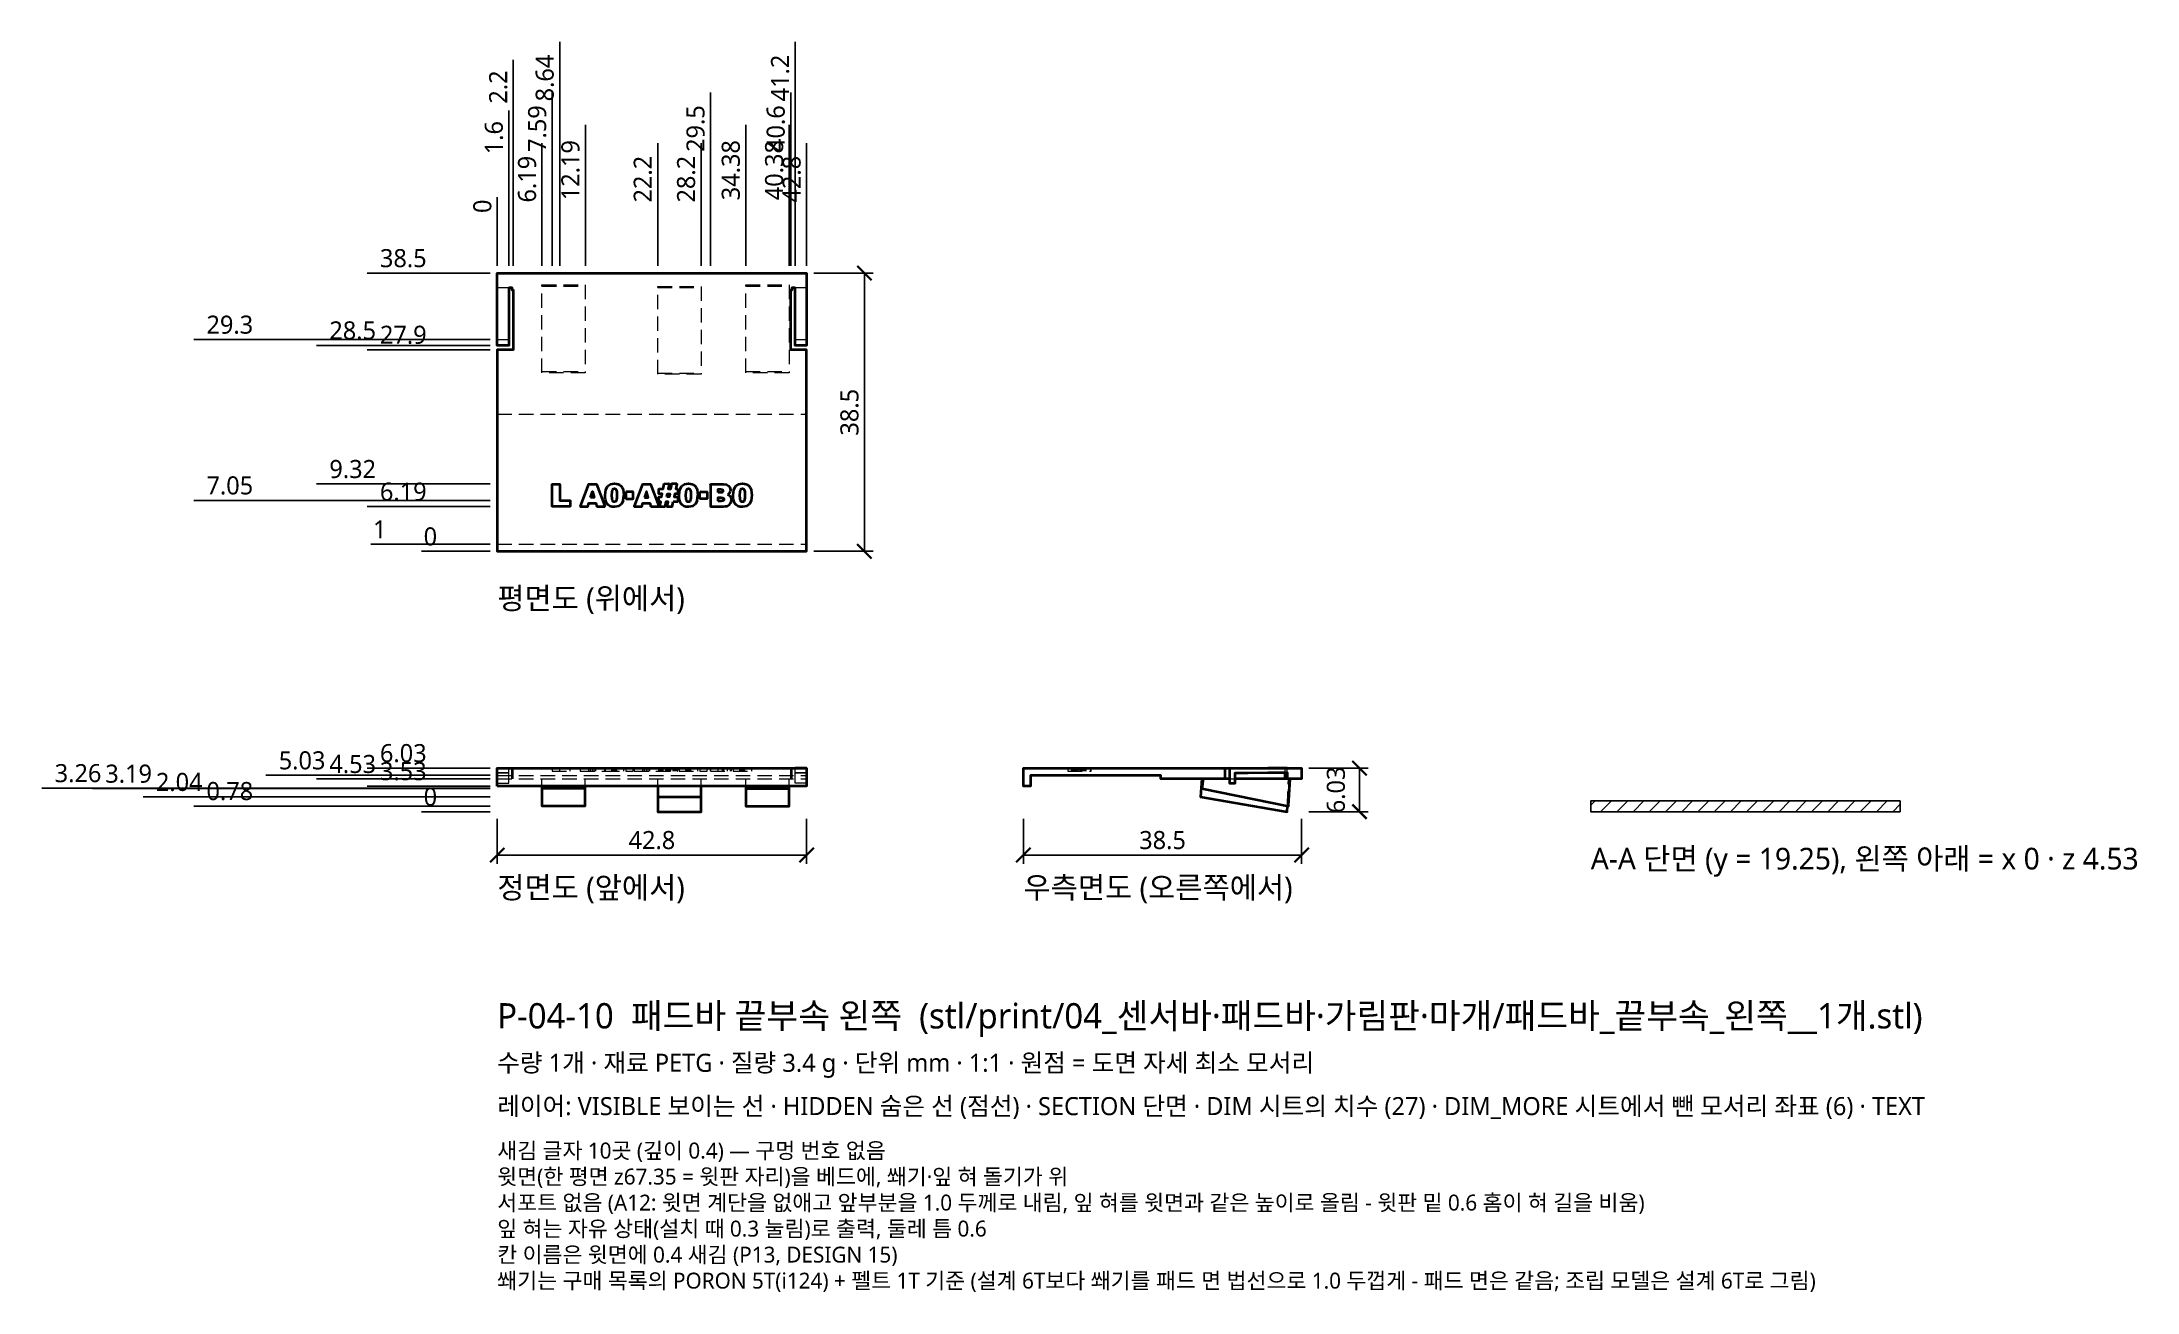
# Model space of a CAD drawing. Header units: millimetres. Extents: x -63 to 227, y -66 to 107.
import ezdxf

# ---------------------------------------------------------------- set-up
doc = ezdxf.new("R2010")
doc.units = ezdxf.units.MM
doc.linetypes.add('HIDDEN', pattern=[3, 2, -1])
for name, color, linetype, lineweight in [('DIM', 4, 'CONTINUOUS', 13), ('DIM_MORE', 3, 'CONTINUOUS', 13), ('HIDDEN', 8, 'HIDDEN', 18), ('SECTION', 5, 'CONTINUOUS', 25), ('TEXT', 7, 'CONTINUOUS', 18), ('VISIBLE', 7, 'CONTINUOUS', 35)]:
    doc.layers.add(name, color=color, linetype=linetype, lineweight=lineweight)
doc.styles.add('KR', font='malgun.ttf')
doc.dimstyles.new('TOCCATA', dxfattribs={"dimtxt": 2.5, "dimasz": 2, "dimexe": 1.2, "dimexo": 1, "dimgap": 0.8, "dimtad": 1, "dimdsep": 46, "dimtxsty": 'KR', "dimblk": 'ARCHTICK', "dimcen": 2.5, "dimazin": 3, "dimtfac": 0.5, "dimtmove": 2, "dimatfit": 3})

# ---------------------------------------------------------------- blocks, each defined once
blk = doc.blocks.new('_ARCHTICK')
at = {"color": 0, "linetype": 'BYBLOCK', "const_width": 0.15}
blk.add_lwpolyline([(-0.5, -0.5), (0.5, 0.5)], dxfattribs=at)
blk = doc.blocks.new('*D6')
for p, q in [((1.6, 85.53), (1.6, 97.03)), ((1.6, 81.53), (1.6, 85.53)), ((1.6, 75.53), (1.6, 81.53))]:
    blk.add_line(p, q)
at = {"layer": 'Defpoints'}
for p in [(1.6, 89.53), (1.6, 74.53), (0, 36.03)]:
    blk.add_point(p, dxfattribs=at)
at = {"layer": 'DIM', "insert": (-0.45, 93.28), "char_height": 2.5, "attachment_point": 5, "rotation": 90, "style": 'KR'}
blk.add_mtext('1.6', dxfattribs=at)
blk = doc.blocks.new('*D9')
for p, q in [((7.59, 85.53), (7.59, 99.53)), ((7.59, 81.53), (7.59, 85.53)), ((7.59, 75.53), (7.59, 81.53))]:
    blk.add_line(p, q)
at = {"layer": 'Defpoints'}
for p in [(7.59, 89.53), (7.59, 74.53), (0, 36.03)]:
    blk.add_point(p, dxfattribs=at)
at = {"layer": 'DIM', "insert": (5.54, 94.53), "char_height": 2.5, "attachment_point": 5, "rotation": 90, "style": 'KR'}
blk.add_mtext('7.59', dxfattribs=at)
blk = doc.blocks.new('*D14')
for p, q in [((29.5, 85.53), (29.5, 99.53)), ((29.5, 81.53), (29.5, 85.53)), ((29.5, 75.53), (29.5, 81.53))]:
    blk.add_line(p, q)
at = {"layer": 'Defpoints'}
for p in [(29.5, 89.53), (29.5, 74.53), (0, 36.03)]:
    blk.add_point(p, dxfattribs=at)
at = {"layer": 'DIM', "insert": (27.45, 94.53), "char_height": 2.5, "attachment_point": 5, "rotation": 90, "style": 'KR'}
blk.add_mtext('29.5', dxfattribs=at)
blk = doc.blocks.new('*D17')
for p, q in [((40.6, 85.53), (40.6, 99.53)), ((40.6, 81.53), (40.6, 85.53)), ((40.6, 75.53), (40.6, 81.53))]:
    blk.add_line(p, q)
at = {"layer": 'Defpoints'}
for p in [(40.6, 89.53), (40.6, 74.53), (0, 36.03)]:
    blk.add_point(p, dxfattribs=at)
at = {"layer": 'DIM', "insert": (38.55, 94.53), "char_height": 2.5, "attachment_point": 5, "rotation": 90, "style": 'KR'}
blk.add_mtext('40.6', dxfattribs=at)

msp = doc.modelspace()

# ---------------------------------------------------------------- hatches: boundary and pattern name
at = {"layer": 'SECTION'}
h = msp.add_hatch(dxfattribs=at)
h.set_pattern_fill('ANSI31', scale=0.5)
h.paths.add_polyline_path([(194.1, 1.5), (151.3, 1.5), (151.3, 0), (194.1, 0)])

# ---------------------------------------------------------------- linework, layer by layer
at = {"layer": 'HIDDEN'}
for points in [[(0, 72.529), (1.593, 72.529)], [(6.187, 60.722), (6.187, 72.919), (12.187, 72.919), (12.187, 60.722), (6.187, 60.722)], [(6.187, 72.722), (12.187, 72.722)], [(22.2, 60.532), (22.2, 72.699), (28.2, 72.699), (28.2, 60.532), (22.2, 60.532)], [(22.2, 72.532), (28.2, 72.532)], [(34.375, 60.712), (34.375, 72.909), (40.375, 72.909), (40.375, 60.712), (34.375, 60.712)], [(34.375, 72.712), (40.375, 72.712)], [(41.207, 72.529), (42.8, 72.529)], [(0, 65.329), (1.6, 65.329)], [(41.2, 65.329), (42.8, 65.329)], [(6.187, 60.919), (12.187, 60.919)], [(34.375, 60.909), (40.375, 60.909)], [(22.2, 60.699), (28.2, 60.699)], [(0, 55.029), (42.8, 55.029)], [(0, 37.029), (42.8, 37.029)], [(0, 3.926), (1.6, 3.926), (1.6, 6.022)], [(0, 5.986), (1.6, 5.986)], [(2, 4.526), (2, 6.026)], [(2.2, 4.526), (2.2, 6.026)], [(7.59, 6.026), (7.59, 5.626), (10.088, 5.626), (10.088, 6.026)], [(8.638, 5.626), (8.638, 6.026)], [(11.488, 6.026), (11.488, 5.626), (14.881, 5.626), (14.881, 6.026)], [(12.688, 5.626), (12.688, 6.026)], [(12.925, 5.626), (12.925, 6.026)], [(13.174, 5.626), (13.174, 6.026)], [(13.426, 5.626), (13.426, 6.026)], [(13.657, 5.626), (13.657, 6.026)], [(14.923, 6.026), (14.923, 5.626), (17.5, 5.626), (17.5, 6.026)], [(15.872, 5.626), (15.872, 6.026)], [(15.959, 5.626), (15.959, 6.026)], [(15.968, 5.626), (15.968, 6.026)], [(16.06, 5.626), (16.06, 6.026)], [(16.073, 5.626), (16.073, 6.026)], [(16.204, 5.626), (16.204, 6.026)], [(16.211, 5.626), (16.211, 6.026)], [(16.303, 5.626), (16.303, 6.026)], [(16.346, 5.626), (16.346, 6.026)], [(16.385, 5.626), (16.385, 6.026)], [(16.453, 5.626), (16.453, 6.026)], [(16.55, 5.626), (16.55, 6.026)], [(17.807, 6.026), (17.807, 5.626), (18.818, 5.626), (18.818, 6.026)], [(18.957, 6.026), (18.957, 5.626), (24.975, 5.626), (24.975, 6.026)], [(20.157, 5.626), (20.157, 6.026)], [(20.394, 5.626), (20.394, 6.026)], [(20.643, 5.626), (20.643, 6.026)], [(20.894, 5.626), (20.894, 6.026)], [(21.126, 5.626), (21.126, 6.026)], [(22.343, 5.626), (22.343, 6.026)], [(22.35, 5.626), (22.35, 6.026)], [(22.48, 5.626), (22.48, 6.026)], [(22.616, 5.626), (22.616, 6.026)], [(22.75, 5.626), (22.75, 6.026)], [(22.832, 5.626), (22.832, 6.026)], [(22.969, 5.626), (22.969, 6.026)], [(23.317, 5.626), (23.317, 6.026)], [(23.455, 5.626), (23.455, 6.026)], [(23.512, 5.626), (23.512, 6.026)], [(23.539, 5.626), (23.539, 6.026)], [(23.643, 5.626), (23.643, 6.026)], [(23.672, 5.626), (23.672, 6.026)], [(23.782, 5.626), (23.782, 6.026)], [(23.808, 5.626), (23.808, 6.026)], [(23.863, 5.626), (23.863, 6.026)], [(23.999, 5.626), (23.999, 6.026)], [(24.351, 5.626), (24.351, 6.026)], [(24.488, 5.626), (24.488, 6.026)], [(24.569, 5.626), (24.569, 6.026)], [(24.707, 5.626), (24.707, 6.026)], [(24.837, 5.626), (24.837, 6.026)], [(25.165, 6.026), (25.165, 5.626), (27.741, 5.626), (27.741, 6.026)], [(26.113, 5.626), (26.113, 6.026)], [(26.201, 5.626), (26.201, 6.026)], [(26.209, 5.626), (26.209, 6.026)], [(26.302, 5.626), (26.302, 6.026)], [(26.314, 5.626), (26.314, 6.026)], [(26.445, 5.626), (26.445, 6.026)], [(26.452, 5.626), (26.452, 6.026)], [(26.545, 5.626), (26.545, 6.026)], [(26.588, 5.626), (26.588, 6.026)], [(26.627, 5.626), (26.627, 6.026)], [(26.695, 5.626), (26.695, 6.026)], [(26.791, 5.626), (26.791, 6.026)], [(28.049, 6.026), (28.049, 5.626), (29.06, 5.626), (29.06, 6.026)], [(29.505, 5.626), (32.403, 5.626), (32.403, 6.026)], [(29.505, 5.626), (29.505, 6.026), (29.505, 5.626)], [(30.561, 5.626), (30.561, 6.026)], [(31.168, 5.626), (31.168, 6.026)], [(31.215, 5.626), (31.215, 6.026)], [(31.232, 5.626), (31.232, 6.026)], [(31.275, 5.626), (31.275, 6.026)], [(31.332, 5.626), (31.332, 6.026)], [(31.351, 5.626), (31.351, 6.026)], [(31.868, 5.626), (31.868, 6.026)], [(32.264, 5.626), (32.264, 6.026)], [(32.634, 6.026), (32.634, 5.626), (35.21, 5.626), (35.21, 6.026)], [(33.582, 5.626), (33.582, 6.026)], [(33.67, 5.626), (33.67, 6.026)], [(33.678, 5.626), (33.678, 6.026)], [(33.771, 5.626), (33.771, 6.026)], [(33.783, 5.626), (33.783, 6.026)], [(33.914, 5.626), (33.914, 6.026)], [(33.921, 5.626), (33.921, 6.026)], [(34.014, 5.626), (34.014, 6.026)], [(34.057, 5.626), (34.057, 6.026)], [(34.096, 5.626), (34.096, 6.026)], [(34.164, 5.626), (34.164, 6.026)], [(34.26, 5.626), (34.26, 6.026)], [(40.6, 4.526), (40.6, 6.026)], [(40.8, 4.526), (40.8, 6.026)], [(42.8, 3.926), (41.2, 3.926), (41.2, 6.022)], [(41.2, 5.986), (42.8, 5.986)], [(78.937, 6.026), (78.937, 5.626), (82.164, 5.626), (82.164, 6.026)], [(78.987, 5.626), (78.987, 6.026)], [(79.04, 5.626), (82.058, 6.026)], [(79.483, 5.626), (79.483, 6.026)], [(79.628, 5.626), (79.628, 6.026)], [(79.645, 5.626), (79.645, 6.026)], [(79.66, 5.626), (79.66, 6.026)], [(79.67, 5.626), (79.67, 6.026)], [(79.699, 5.626), (79.699, 6.026)], [(79.753, 5.626), (79.753, 6.026)], [(79.803, 5.626), (79.803, 6.026)], [(79.826, 5.626), (79.826, 6.026)], [(79.847, 5.626), (79.847, 6.026)], [(79.902, 5.626), (79.902, 6.026)], [(80.007, 5.626), (80.007, 6.026)], [(80.072, 5.626), (80.072, 6.026)], [(80.101, 5.626), (80.101, 6.026)], [(80.172, 5.626), (80.172, 6.026)], [(80.242, 5.626), (80.242, 6.026)], [(80.253, 5.626), (80.253, 6.026)], [(80.346, 5.626), (80.346, 6.026)], [(80.652, 5.626), (80.652, 6.026)], [(80.744, 5.626), (80.744, 6.026)], [(80.934, 5.626), (80.934, 6.026)], [(80.996, 5.626), (80.996, 6.026)], [(81.028, 5.626), (81.028, 6.026), (81.028, 5.626)], [(81.064, 5.626), (81.064, 6.026)], [(81.069, 5.626), (81.069, 6.026)], [(81.165, 5.626), (81.165, 6.026)], [(81.258, 5.626), (81.258, 6.026)], [(81.312, 5.626), (81.312, 6.026)], [(81.315, 5.626), (81.315, 6.026)], [(81.322, 5.626), (81.322, 6.026)], [(81.384, 5.626), (81.384, 6.026)], [(81.431, 5.626), (81.431, 6.026)], [(81.445, 5.626), (81.445, 6.026)], [(81.487, 5.626), (81.487, 6.026)], [(82.113, 5.626), (82.113, 6.026)], [(109, 5.424), (109, 6.026)], [(109.3, 5.426), (109.3, 6.026)], [(0, 5.429), (1.6, 5.429)], [(0, 5.426), (1.6, 5.426)], [(0, 5.42), (1.6, 5.42)], [(0, 5.386), (1.6, 5.386)], [(0, 5.026), (42.8, 5.026)], [(0, 4.526), (42.8, 4.526)], [(6.187, 3.524), (6.187, 4.526)], [(12.187, 3.524), (12.187, 4.526)], [(22.2, 3.527), (22.2, 4.526)], [(28.2, 3.527), (28.2, 4.526)], [(34.375, 3.53), (34.375, 4.526)], [(40.375, 3.53), (40.375, 4.526)], [(41.2, 5.429), (42.8, 5.429)], [(41.2, 5.426), (42.8, 5.426)], [(41.2, 5.42), (42.8, 5.42)], [(41.2, 5.386), (42.8, 5.386)], [(97.69, 4.526), (97.493, 3.256), (109.493, 0.826)], [(101.302, 4.526), (102.099, 4.526)], [(109.333, 0.804), (109.47, 4.526)]]:
    msp.add_lwpolyline(points, dxfattribs=at)
at = {"layer": 'SECTION'}
msp.add_lwpolyline([(194.1, 1.5), (151.3, 1.5), (151.3, 0), (194.1, 0)], close=True, dxfattribs=at)
at = {"layer": 'VISIBLE'}
for points in [[(1.6, 72.529), (1.6, 64.529), (0, 64.529), (0, 74.529), (42.8, 74.529), (42.8, 64.529), (41.2, 64.529), (41.2, 72.529)], [(1.593, 72.529), (2, 72.529), (2, 72.229), (2.2, 72.229), (2.2, 63.929), (0, 63.929), (0, 36.029), (42.8, 36.029), (42.8, 63.929), (40.6, 63.929), (40.6, 72.229), (40.8, 72.229), (40.8, 72.529), (41.207, 72.529)], [(7.59, 42.27), (7.592, 45.3), (7.612, 45.329), (7.644, 45.342), (8.596, 45.34), (8.625, 45.32), (8.638, 45.288), (8.638, 43.076), (10.034, 43.076), (10.057, 43.069), (10.078, 43.05), (10.088, 43.022), (10.086, 42.259), (10.067, 42.23), (10.035, 42.217), (7.644, 42.217), (7.627, 42.221), (7.607, 42.234), (7.594, 42.253), (7.59, 42.27)], [(12.623, 45.305), (11.49, 42.292), (11.489, 42.262), (11.499, 42.241), (11.516, 42.225), (11.544, 42.216), (12.503, 42.216), (12.52, 42.221), (12.54, 42.234), (12.553, 42.253), (12.688, 42.712), (13.657, 42.712), (13.794, 42.253), (13.811, 42.23), (13.837, 42.217), (14.827, 42.216), (14.85, 42.223), (14.871, 42.243), (14.881, 42.27), (14.879, 42.294)], [(12.623, 45.305), (12.622, 45.304)], [(12.623, 45.305), (12.645, 45.332), (12.672, 45.342), (13.693, 45.342), (13.716, 45.337), (13.739, 45.319), (14.879, 42.294)], [(12.925, 43.483), (13.174, 44.299), (13.426, 43.483), (12.925, 43.483)], [(17.429, 43.081), (17.211, 42.569), (16.818, 42.269), (16.802, 42.262), (16.216, 42.165), (15.853, 42.197), (15.567, 42.293), (15.342, 42.452), (15.162, 42.669), (15.06, 42.875), (14.986, 43.139), (14.939, 43.449), (14.923, 43.792), (15.003, 44.536), (15.246, 45.029), (15.661, 45.304), (16.23, 45.394), (16.517, 45.374), (16.751, 45.315), (16.939, 45.223), (17.088, 45.108), (17.205, 44.979), (17.294, 44.842), (17.361, 44.693), (17.413, 44.521), (17.478, 44.171), (17.5, 43.802)], [(15.872, 43.79), (15.894, 44.26), (15.959, 44.542), (16.06, 44.674), (16.204, 44.716), (16.346, 44.674), (16.453, 44.544), (16.525, 44.259), (16.55, 43.767), (16.539, 43.418), (16.506, 43.18), (16.455, 43.027), (16.385, 42.928), (16.303, 42.874), (16.211, 42.857), (16.073, 42.9), (15.968, 43.032), (15.896, 43.315), (15.872, 43.79)], [(17.429, 43.081), (17.5, 43.802)], [(17.429, 43.081), (17.5, 43.802)], [(17.839, 44.251), (17.817, 44.231), (17.807, 44.204), (17.807, 43.355), (17.814, 43.333), (17.824, 43.318), (17.839, 43.308), (17.861, 43.301), (18.765, 43.301), (18.782, 43.305), (18.805, 43.323), (18.818, 43.355), (18.818, 44.204), (18.812, 44.226), (18.801, 44.24), (18.787, 44.251), (18.765, 44.257), (17.861, 44.257), (17.844, 44.253)], [(17.837, 44.253), (17.843, 44.256)], [(20.119, 45.335), (20.104, 45.325), (20.091, 45.305), (18.959, 42.292), (18.957, 42.268), (18.968, 42.241), (18.985, 42.225), (19.013, 42.216), (19.972, 42.217), (19.989, 42.221), (20.009, 42.234), (20.022, 42.253), (20.157, 42.712), (21.126, 42.712), (21.263, 42.253), (21.28, 42.23), (21.306, 42.217), (22.296, 42.216), (22.324, 42.226), (22.34, 42.243), (22.35, 42.27), (22.348, 42.294)], [(20.12, 45.333), (20.125, 45.335)], [(20.124, 45.338), (20.141, 45.342), (21.162, 45.342), (21.185, 45.337), (21.208, 45.319), (22.348, 42.294)], [(20.394, 43.483), (20.894, 43.483), (20.643, 44.299), (20.394, 43.483)], [(24.213, 42.209), (24.194, 42.181), (24.162, 42.167), (23.566, 42.167), (23.534, 42.181), (23.517, 42.204), (23.512, 42.233), (23.643, 42.889), (23.317, 42.889), (23.178, 42.209), (23.159, 42.181), (23.126, 42.167), (22.534, 42.167), (22.512, 42.174), (22.494, 42.189), (22.483, 42.21), (22.481, 42.233), (22.616, 42.889), (22.397, 42.889), (22.365, 42.902), (22.348, 42.926), (22.343, 42.943), (22.344, 43.527), (22.35, 43.543), (22.365, 43.562), (22.397, 43.575), (22.75, 43.575), (22.832, 43.974), (22.397, 43.974), (22.375, 43.981), (22.357, 43.995), (22.343, 44.028), (22.344, 44.612), (22.353, 44.633), (22.365, 44.646), (22.397, 44.66), (22.969, 44.66), (23.106, 45.351), (23.121, 45.376), (23.146, 45.391), (23.755, 45.393), (23.777, 45.386), (23.799, 45.367), (23.806, 45.351), (23.808, 45.327), (23.672, 44.66), (23.999, 44.66), (24.138, 45.351), (24.145, 45.367), (24.162, 45.383), (24.189, 45.393), (24.783, 45.393), (24.815, 45.38), (24.833, 45.357), (24.837, 45.328), (24.707, 44.66), (24.921, 44.66), (24.953, 44.646), (24.971, 44.623), (24.975, 44.606), (24.974, 44.022), (24.968, 44.005), (24.953, 43.987), (24.921, 43.974), (24.569, 43.974), (24.488, 43.575), (24.921, 43.575), (24.944, 43.568), (24.962, 43.553), (24.975, 43.521), (24.974, 42.937), (24.968, 42.92), (24.953, 42.902), (24.921, 42.889), (24.351, 42.889)], [(23.455, 43.575), (23.539, 43.974), (23.863, 43.974), (23.782, 43.575), (23.455, 43.575)], [(27.671, 43.081), (27.453, 42.569), (27.06, 42.269), (27.043, 42.262), (26.457, 42.165), (26.095, 42.197), (25.808, 42.293), (25.583, 42.452), (25.404, 42.669), (25.302, 42.875), (25.228, 43.139), (25.181, 43.449), (25.165, 43.792), (25.244, 44.536), (25.487, 45.029), (25.902, 45.304), (26.472, 45.394), (26.759, 45.374), (26.993, 45.315), (27.181, 45.223), (27.33, 45.108), (27.447, 44.979), (27.536, 44.842), (27.602, 44.693), (27.655, 44.521), (27.719, 44.171), (27.741, 43.802)], [(26.113, 43.79), (26.136, 44.26), (26.201, 44.542), (26.302, 44.674), (26.445, 44.716), (26.588, 44.674), (26.695, 44.544), (26.766, 44.259), (26.791, 43.767), (26.78, 43.418), (26.748, 43.18), (26.696, 43.027), (26.627, 42.928), (26.545, 42.874), (26.452, 42.857), (26.314, 42.9), (26.209, 43.032), (26.138, 43.315), (26.113, 43.79)], [(27.671, 43.081), (27.741, 43.802)], [(27.671, 43.081), (27.741, 43.802)], [(29.006, 44.257), (29.029, 44.251), (29.043, 44.24), (29.053, 44.226), (29.06, 44.204), (29.06, 43.355), (29.053, 43.333), (29.043, 43.318), (29.029, 43.308), (29.006, 43.301), (28.103, 43.301), (28.08, 43.308), (28.066, 43.318), (28.056, 43.333), (28.049, 43.355), (28.049, 44.204), (28.056, 44.226), (28.07, 44.244)], [(28.103, 44.257), (28.07, 44.246)], [(28.103, 44.257), (29.006, 44.257)], [(28.103, 44.257), (29.006, 44.257)], [(29.505, 45.288), (29.504, 45.282)], [(29.505, 45.288), (29.511, 45.311), (29.526, 45.329)], [(29.505, 45.288), (29.505, 42.27), (29.511, 42.248), (29.526, 42.23), (29.558, 42.216), (31.172, 42.216), (31.327, 42.227), (31.596, 42.259), (31.807, 42.3), (31.97, 42.366), (32.15, 42.504), (32.285, 42.679), (32.374, 42.898)], [(29.527, 45.327), (29.532, 45.33)], [(29.531, 45.332), (29.558, 45.342)], [(29.558, 45.344), (31.305, 45.345)], [(30.561, 44.163), (30.561, 44.613), (30.908, 44.613), (31.075, 44.596), (31.168, 44.552), (31.215, 44.487), (31.232, 44.394), (31.215, 44.293), (31.167, 44.225), (31.073, 44.18), (30.903, 44.163), (30.561, 44.163)], [(31.306, 45.342), (31.712, 45.283), (32.011, 45.111), (32.201, 44.849), (32.264, 44.536), (32.219, 44.266), (32.08, 44.035), (31.937, 43.915), (31.868, 43.882)], [(31.868, 43.882), (32.018, 43.825)], [(31.868, 43.882), (32.018, 43.825)], [(32.018, 43.825), (32.24, 43.642), (32.361, 43.414), (32.403, 43.13)], [(32.65, 43.449), (32.634, 43.792), (32.715, 44.541), (32.956, 45.029), (33.361, 45.299), (33.377, 45.306), (33.941, 45.394), (34.228, 45.374), (34.462, 45.315), (34.65, 45.223), (34.799, 45.108), (34.916, 44.979), (35.005, 44.842), (35.071, 44.693), (35.124, 44.521), (35.188, 44.171), (35.21, 43.802), (35.14, 43.081), (34.922, 42.569), (34.529, 42.269), (34.512, 42.262), (33.92, 42.165), (33.564, 42.197), (33.277, 42.293), (33.052, 42.452), (32.873, 42.669), (32.771, 42.875), (32.697, 43.139), (32.65, 43.449)], [(33.582, 43.79), (33.605, 44.26), (33.67, 44.542), (33.771, 44.674), (33.914, 44.716), (34.057, 44.674), (34.164, 44.544), (34.235, 44.259), (34.26, 43.767), (34.249, 43.418), (34.217, 43.18), (34.165, 43.027), (34.096, 42.928), (34.014, 42.874), (33.921, 42.857), (33.783, 42.9), (33.678, 43.032), (33.607, 43.315), (33.582, 43.79)], [(14.879, 42.294), (14.877, 42.297)], [(22.348, 42.294), (22.346, 42.297)], [(24.213, 42.209), (24.351, 42.889)], [(24.213, 42.209), (24.351, 42.889)], [(30.561, 42.982), (30.561, 43.472), (30.97, 43.472), (31.165, 43.452), (31.276, 43.402), (31.332, 43.33), (31.351, 43.236), (31.331, 43.132), (31.274, 43.055), (31.163, 43.002), (30.972, 42.982), (30.561, 42.982)], [(32.374, 42.898), (32.403, 43.13)], [(32.374, 42.898), (32.403, 43.13)], [(0, 6.02), (1.6, 6.02), (1.6, 6.029)], [(0, 3.526), (0, 6.029), (42.8, 6.029), (42.8, 3.526), (0, 3.526)], [(42.8, 6.02), (41.2, 6.022), (41.2, 6.029)], [(101.302, 4.526), (91.8, 4.526), (91.8, 5.026), (73.8, 5.026), (73.8, 3.526), (72.8, 3.526), (72.8, 6.026), (111.3, 6.026), (111.3, 4.526), (102.099, 4.526)], [(100.7, 4.526), (100.7, 6.026)], [(109.3, 6.026), (108.4, 6.029), (107.5, 6.02), (106.6, 6.021), (103.9, 5.996), (102.1, 5.986), (101.3, 6.026), (101.3, 3.926), (102.1, 3.926), (102.1, 5.386), (103.9, 5.396), (106.6, 5.421), (107.5, 5.42), (108.4, 5.429), (109.3, 5.426), (109.3, 4.526)], [(6.187, 3.527), (6.187, 0.826), (12.187, 0.826), (12.187, 3.527)], [(6.187, 3.256), (12.187, 3.256)], [(22.2, 3.527), (22.2, 0), (28.2, 0), (28.2, 3.527)], [(34.375, 3.53), (34.375, 0.776), (40.375, 0.776), (40.375, 3.53)], [(34.375, 3.186), (40.375, 3.186)], [(97.47, 4.526), (97.303, 2.04), (109.303, 0), (109.333, 0.804)], [(97.68, 4.526), (97.483, 3.186), (109.483, 0.776), (109.68, 4.526)], [(109, 4.526), (109, 5.424)], [(109.493, 0.826), (109.69, 4.526)], [(22.2, 2.04), (28.2, 2.04)]]:
    msp.add_lwpolyline(points, dxfattribs=at)

# ---------------------------------------------------------------- texts
at = {"layer": 'TEXT', "style": 'KR'}
for s, height, p in [('평면도 (위에서)', 3, (0, 28.029)), ('A-A 단면 (y = 19.25), 왼쪽 아래 = x 0 · z 4.53', 3, (151.3, -8)), ('정면도 (앞에서)', 3, (0, -12)), ('우측면도 (오른쪽에서)', 3, (72.8, -12)), ('P-04-10  패드바 끝부속 왼쪽  (stl/print/04_센서바·패드바·가림판·마개/패드바_끝부속_왼쪽__1개.stl)', 3.5, (0, -30)), ('수량 1개 · 재료 PETG · 질량 3.4 g · 단위 mm · 1:1 · 원점 = 도면 자세 최소 모서리', 2.5, (0, -36)), ('레이어: VISIBLE 보이는 선 · HIDDEN 숨은 선 (점선) · SECTION 단면 · DIM 시트의 치수 (27) · DIM_MORE 시트에서 뺀 모서리 좌표 (6) · TEXT', 2.5, (0, -42)), ('새김 글자 10곳 (깊이 0.4) — 구멍 번호 없음', 2.2, (0, -48)), ('윗면(한 평면 z67.35 = 윗판 자리)을 베드에, 쐐기·잎 혀 돌기가 위', 2.2, (0, -51.6)), ('서포트 없음 (A12: 윗면 계단을 없애고 앞부분을 1.0 두께로 내림, 잎 혀를 윗면과 같은 높이로 올림 - 윗판 밑 0.6 홈이 혀 길을 비움)', 2.2, (0, -55.2)), ('잎 혀는 자유 상태(설치 때 0.3 눌림)로 출력, 둘레 틈 0.6', 2.2, (0, -58.8)), ('칸 이름은 윗면에 0.4 새김 (P13, DESIGN 15)', 2.2, (0, -62.4)), ('쐐기는 구매 목록의 PORON 5T(i124) + 펠트 1T 기준 (설계 6T보다 쐐기를 패드 면 법선으로 1.0 두껍게 - 패드 면은 같음; 조립 모델은 설계 6T로 그림)', 2.2, (0, -66))]:
    msp.add_text(s, height=height, dxfattribs=at).set_placement(p)

# ---------------------------------------------------------------- dimensions: what is measured, and where the dimension line sits
at = {"layer": 'DIM'}
for feature_location, offset, dtype, origin in [((8.64, 74.529), (0, 22), 1, (0, 36.029)), ((41.2, 74.529), (0, 22), 1, (0, 36.029)), ((2.2, 74.529), (0, 22), 1, (0, 36.029)), ((12.19, 74.529), (0, 8), 1, (0, 36.029)), ((34.38, 74.529), (0, 8), 1, (0, 36.029)), ((40.38, 74.529), (0, 8), 1, (0, 36.029)), ((6.19, 74.529), (0, 8), 1, (0, 36.029)), ((22.2, 74.529), (0, 8), 1, (0, 36.029)), ((28.2, 74.529), (0, 8), 1, (0, 36.029)), ((42.8, 74.529), (0, 8), 1, (0, 36.029)), ((0, 74.529261589), (0, 8), 1, (0, 36.029261589)), ((0, 74.529), (-8, 0), 0, (0, 36.029)), ((0, 64.529), (-15, 0), 0, (0, 36.029)), ((0, 63.929), (-8, 0), 0, (0, 36.029)), ((0, 45.349), (-15, 0), 0, (0, 36.029)), ((0, 42.219), (-8, 0), 0, (0, 36.029)), ((0, 37.029), (-15, 0), 0, (0, 36.029)), ((0, 36.029261589), (-8, 0), 0, (0, 36.029261589)), ((0, 5.03), (-22, 0), 0, (0, 0)), ((0, 6.03), (-8, 0), 0, (0, 0)), ((0, 4.53), (-15, 0), 0, (0, 0)), ((0, 3.53), (-8, 0), 0, (0, 0)), ((0, 0), (-8, 0), 0, (0, 0))]:
    msp.add_ordinate_dim(feature_location=feature_location, offset=offset, dtype=dtype, origin=origin, dimstyle='TOCCATA', dxfattribs=at).render()
for feature_location, picture, middle in [((7.59, 74.529), '*D9', (5.54, 94.529)), ((29.5, 74.529), '*D14', (27.45, 94.529)), ((40.6, 74.529), '*D17', (38.55, 94.529)), ((1.6, 74.529), '*D6', (-0.45, 93.279))]:
    dim = msp.add_ordinate_dim(feature_location=feature_location, offset=(0, 15), dtype=1, origin=(0, 36.029), dimstyle='TOCCATA', dxfattribs=at)
    dim.commit()
    dim.dimension.update_dxf_attribs({"geometry": picture, "text_midpoint": middle})
for base, p1, p2 in [((50.8, 36.029), (42.8, 36.029), (42.8, 74.529)), ((119.3, 0), (111.3, 0), (111.3, 6.029))]:
    msp.add_linear_dim(base=base, p1=p1, p2=p2, angle=90, dimstyle='TOCCATA', dxfattribs=at).render()
for base, p1, p2 in [((0, -6), (0, 0), (42.8, 0)), ((72.8, -6), (72.8, 0), (111.3, 0))]:
    msp.add_linear_dim(base=base, p1=p1, p2=p2, dimstyle='TOCCATA', dxfattribs=at).render()
at = {"layer": 'DIM_MORE'}
for feature_location, offset, origin in [((0, 65.329), (-32, 0), (0, 36.029)), ((0, 43.079), (-32, 0), (0, 36.029)), ((0, 3.26), (-53, 0), (0, 0)), ((0, 3.19), (-46, 0), (0, 0)), ((0, 2.04), (-39, 0), (0, 0)), ((0, 0.78), (-32, 0), (0, 0))]:
    msp.add_ordinate_dim(feature_location=feature_location, offset=offset, dtype=0, origin=origin, dimstyle='TOCCATA', dxfattribs=at).render()

doc.saveas('drawing.dxf')
